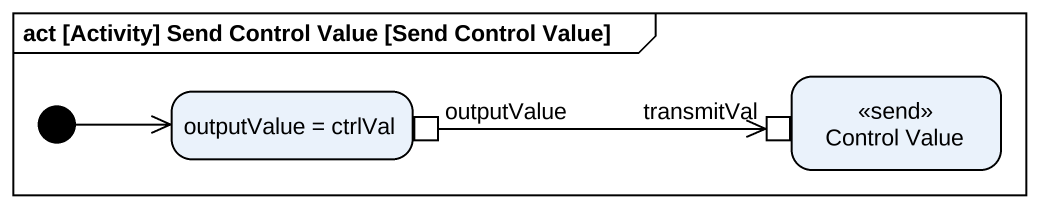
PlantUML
@startuml
mainframe act [Activity] Send Control Value [Send Control Value]
hide empty description
state "outputValue = ctrlVal" as outputValue_ctrlVal {
  state outputValue <<outputPin>>
}
state "Control Value" as Control_Value <<send>> {
  state transmitVal <<inputPin>>
}
[*] -right-> outputValue_ctrlVal
outputValue -right-> transmitVal
@enduml
